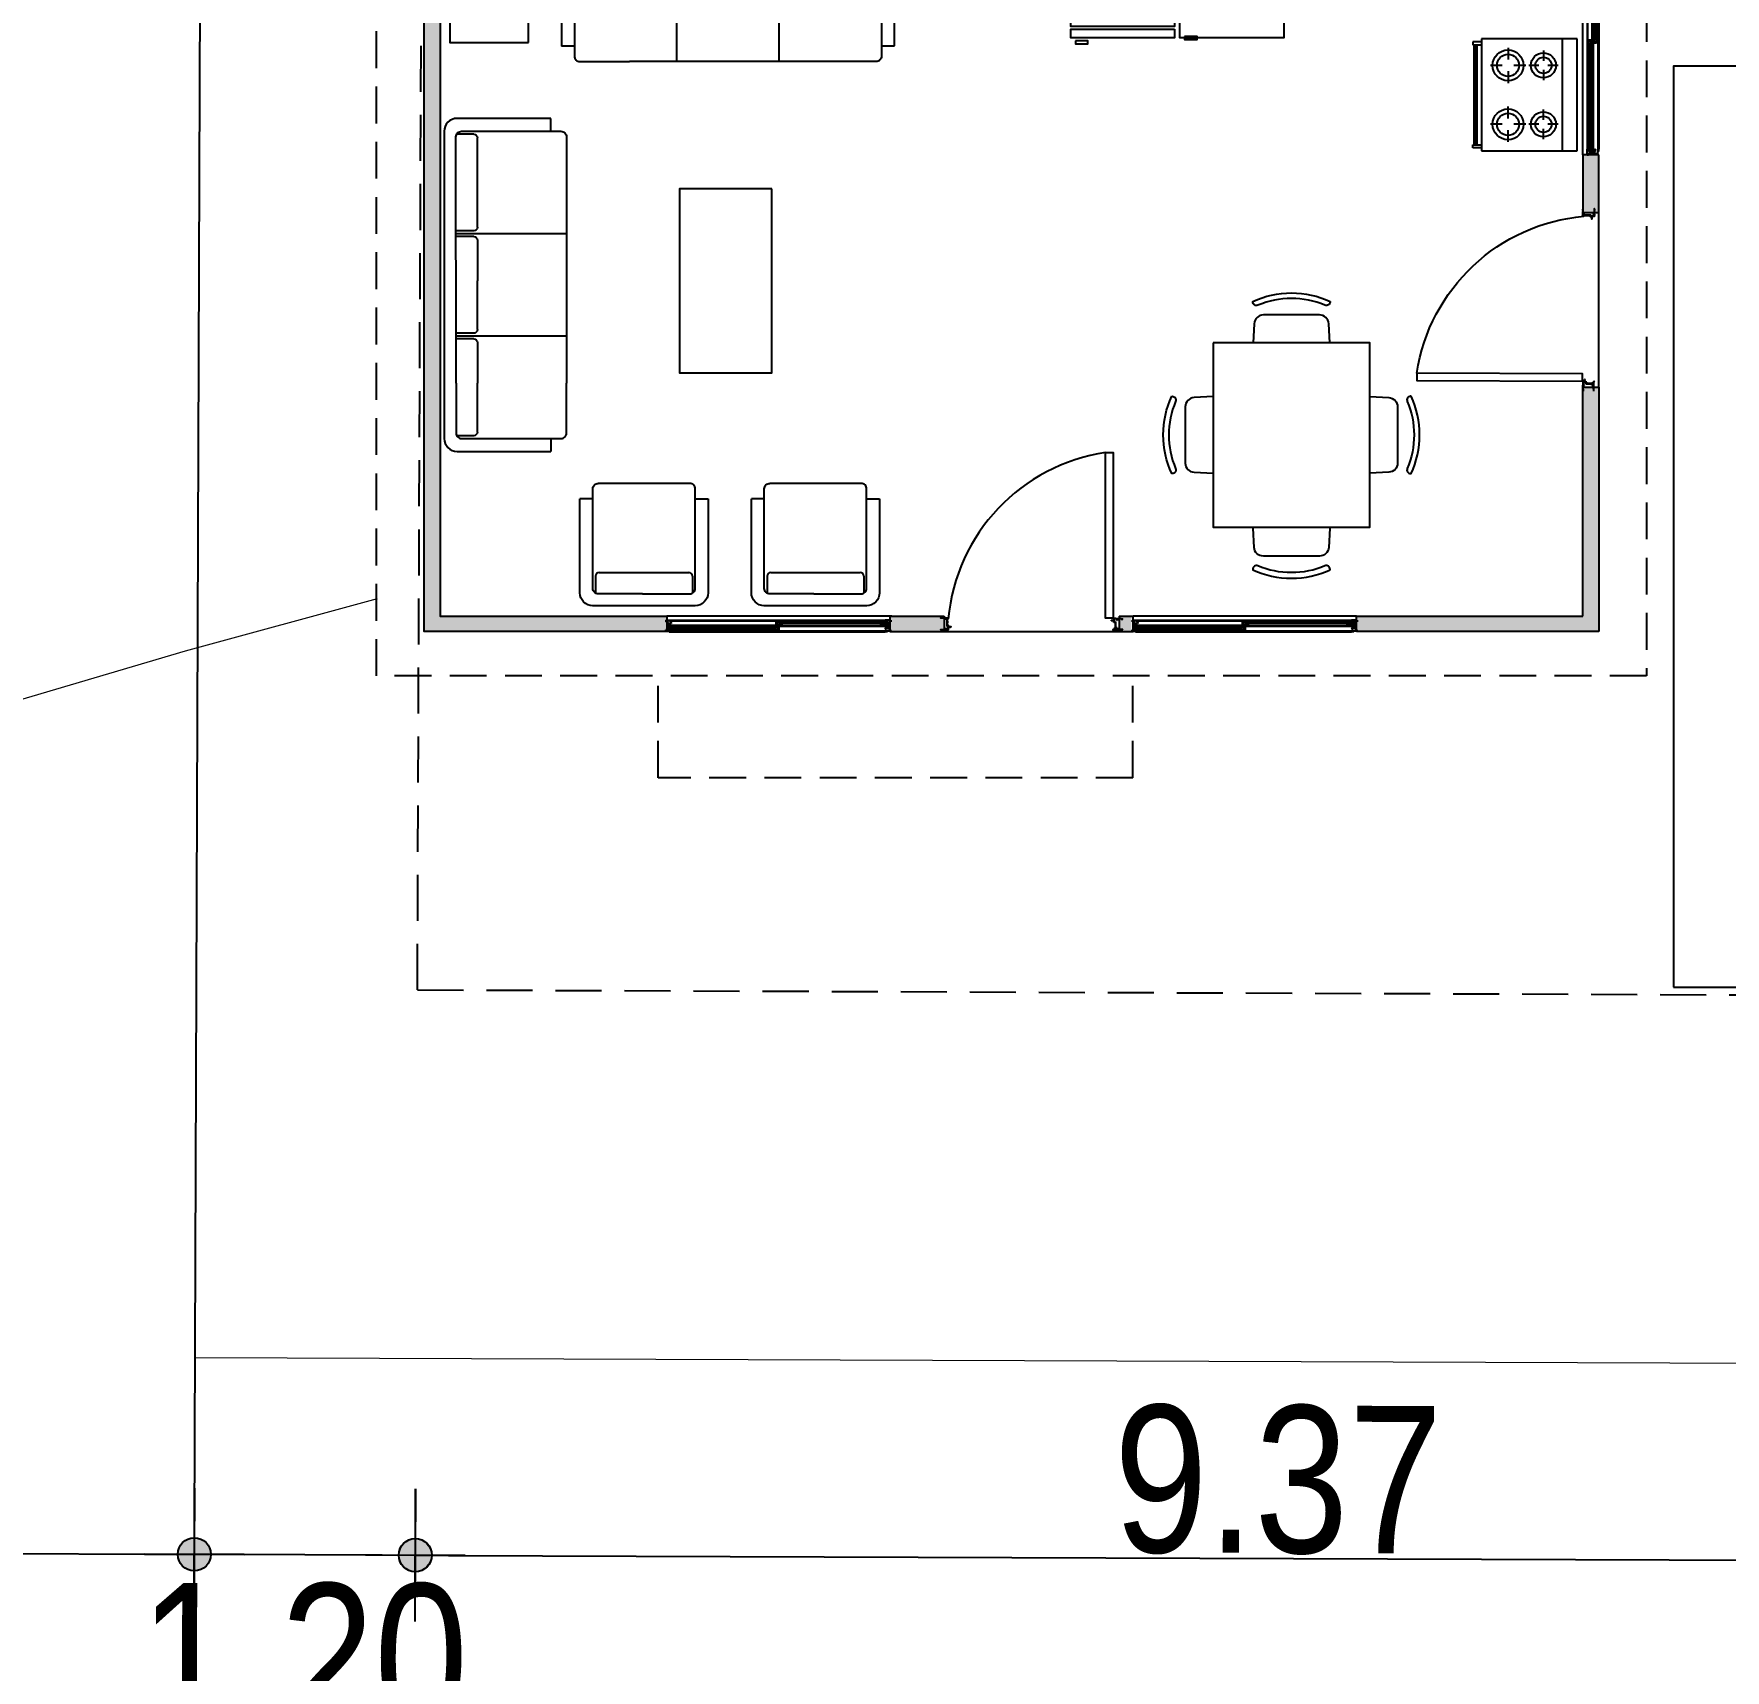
# Model space of a CAD drawing. Header units: inches. Extents: x 203 to 1065, y -1127 to 921.
# Drawn here: x 775.1 to 784.29, y 630.56 to 639.45 of the extents above; entities that cross this region are included whole.
import ezdxf

# ---------------------------------------------------------------- set-up
doc = ezdxf.new("R2010")
doc.units = ezdxf.units.IN
doc.header["$MEASUREMENT"] = 0
doc.header["$PDMODE"] = 35
doc.linetypes.add('DASHED2', pattern=[0.375, 0.25, -0.125])
doc.linetypes.add('HIDDEN', pattern=[0.375, 0.25, -0.125])
for name, color, linetype in [('4-PUERTA', 3, 'Continuous'), ('4-Ventana', 7, 'Continuous'), ('7-TECHO', 3, 'Continuous'), ('8-MUROS', 4, 'Continuous'), ('9-Equipamiento', 8, 'Continuous'), ('calle', 3, 'Continuous'), ('COTAS', 7, 'Continuous'), ('CURVAS', 32, 'Continuous'), ('D2', 40, 'Continuous'), ('Estacionamiento', 8, 'Continuous'), ('Mobiliario', 8, 'Continuous'), ('P-035', 3, 'Continuous')]:
    doc.layers.add(name, color=color, linetype=linetype)
doc.layers.add('Limite terrenos', color=2, linetype='DASHED2', transparency=0.4)
doc.styles.add('TECHNICLITE', font='techl___.ttf')
doc.dimstyles.new('1-100', dxfattribs={"dimscale": 0, "dimtxt": 0.09, "dimasz": 0.03, "dimexe": 0.12, "dimexo": 0.2, "dimgap": 0.005, "dimtad": 3, "dimzin": 0, "dimdsep": 46, "dimtxsty": 'TECHNICLITE', "dimblk1": 'COTA', "dimblk2": 'COTA', "dimsah": 1, "dimcen": 2.5, "dimse1": 1, "dimse2": 1, "dimclrd": 7, "dimclre": 7, "dimclrt": 7, "dimadec": 0, "dimazin": 0, "dimtfac": 1, "dimtdec": 6, "dimtmove": 2, "dimatfit": 3, "dimldrblk": 'COTA', "dimfxl": 1, "dimtolj": 1, "dimtzin": 0, "dimarcsym": 0})

# ---------------------------------------------------------------- blocks, each defined once
blk = doc.blocks.new('PERFIL VENTANA')
for p, q in [((0, 0.0298), (0.0188, 0.0298)), ((0, 0.0298), (0, 0.0217)), ((0.0014, 0.0217), (0, 0.0217)), ((0.0014, 0.0283), (0.0014, 0.0217)), ((0.0014, 0.0283), (0.0069, 0.0283)), ((0.0069, -0.0283), (0.0069, 0.0283)), ((0.0084, 0.0133), (0.0084, 0.0283)), ((0.0084, 0.0283), (0.0204, 0.0283)), ((0.0084, 0.0133), (0.0283, 0.0133)), ((0.0084, -0.0115), (0.0084, 0.0119)), ((0.0084, 0.0119), (0.0289, 0.0119)), ((0.0188, 0.0337), (0.0303, 0.0337)), ((0.0188, 0.0337), (0.0188, 0.0298)), ((0.0204, 0.0323), (0.0204, 0.0283)), ((0.0204, 0.0323), (0.0303, 0.0323)), ((0.0233, 0.0169), (0.0233, 0.0184)), ((0.0233, 0.0184), (0.0289, 0.0184)), ((0.0233, 0.0169), (0.0283, 0.0169)), ((0.0303, 0.0337), (0.0303, 0.0323)), ((0.0014, -0.0217), (0, -0.0217)), ((0, -0.0298), (0, -0.0217)), ((0, -0.0298), (0.0303, -0.0298)), ((0.0014, -0.0283), (0.0014, -0.0217)), ((0.0014, -0.0283), (0.0069, -0.0283)), ((0.0084, -0.0115), (0.0289, -0.0115)), ((0.0084, -0.0283), (0.0084, -0.013)), ((0.0084, -0.013), (0.0283, -0.013)), ((0.0084, -0.0283), (0.0189, -0.0283)), ((0.0204, -0.0261), (0.0189, -0.0261)), ((0.0189, -0.0283), (0.0189, -0.0261)), ((0.0204, -0.0283), (0.0204, -0.0261)), ((0.0204, -0.0283), (0.0303, -0.0283)), ((0.0233, -0.0166), (0.0233, -0.018)), ((0.0233, -0.0166), (0.0283, -0.0166)), ((0.0233, -0.018), (0.0289, -0.018)), ((0.0303, -0.0298), (0.0303, -0.0283))]:
    blk.add_line(p, q)
for centre, radius, start, end in [((0.0259, 0.0151), 0.00298, 322.3763, 37.6237), ((0.0259, 0.0151), 0.00441, 312.56453, 47.43547), ((0.0259, -0.0148), 0.00298, 322.3763, 37.6237), ((0.0259, -0.0148), 0.00441, 312.56453, 47.43547)]:
    blk.add_arc(centre, radius, start, end)
blk = doc.blocks.new('PERFIL VENTANA2')
for p, q in [((0, 0.0075), (-0.0332, 0.0075)), ((-0.0332, 0.0075), (-0.0332, 0.0049)), ((-0.0332, 0.0049), (-0.0317, 0.0049)), ((-0.0332, 0.0005), (-0.0317, 0.0005)), ((-0.0332, -0.0075), (-0.0332, 0.0005)), ((-0.0227, 0.0061), (-0.0317, 0.0061)), ((-0.0317, 0.0061), (-0.0317, 0.0049)), ((-0.0317, -0.0061), (-0.0317, 0.0005)), ((-0.0227, -0.0061), (-0.0227, 0.0061)), ((-0.0213, -0.0061), (-0.0213, 0.0061)), ((-0.0087, 0.0061), (-0.0213, 0.0061)), ((-0.0087, -0.0061), (-0.0087, 0.0061)), ((-0.0073, -0.0061), (-0.0073, 0.0061)), ((-0.0014, 0.0061), (-0.0073, 0.0061)), ((-0.0014, 0.0061), (-0.0014, -0.0061)), ((0, 0.0075), (0, -0.0075)), ((0, -0.0075), (-0.0332, -0.0075)), ((-0.0227, -0.0061), (-0.0317, -0.0061)), ((-0.0087, -0.0061), (-0.0213, -0.0061)), ((-0.0014, -0.0061), (-0.0073, -0.0061))]:
    blk.add_line(p, q)
blk = doc.blocks.new('VENTANA C1')
for p, q in [((0.017, 0.0223), (0.017, 0.0187)), ((0.017, 0.0223), (0.0502, 0.0223)), ((0.017, 0.0187), (0.0184, 0.0187)), ((0.017, 0.0114), (0.0184, 0.0114)), ((0.017, 0.0114), (0.017, 0.0073)), ((0.017, 0.0073), (0.0502, 0.0073)), ((0.0184, 0.0209), (0.0184, 0.0187)), ((0.0184, 0.0209), (0.0311, 0.0209)), ((0.0184, 0.0114), (0.0184, 0.0087)), ((0.0184, 0.0087), (0.0311, 0.0087)), ((0.0311, 0.0087), (0.0311, 0.0209)), ((0.0325, 0.0087), (0.0325, 0.0209)), ((0.0325, 0.0209), (0.0383, 0.0209)), ((0.0325, 0.0087), (0.0383, 0.0087)), ((0.0383, 0.0087), (0.0383, 0.0209)), ((0.0397, 0.0087), (0.0397, 0.0209)), ((0.0397, 0.0209), (0.0487, 0.0209)), ((0.0397, 0.0087), (0.0487, 0.0087)), ((0.0487, 0.0209), (0.0487, 0.0196)), ((0.0502, 0.0196), (0.0487, 0.0196)), ((0.0502, 0.0153), (0.0487, 0.0153)), ((0.0487, 0.0087), (0.0487, 0.0153)), ((0.0502, 0.0223), (0.0502, 0.0196)), ((0.0502, 0.0073), (0.0502, 0.0153)), ((1.168, -0.0073), (1.168, -0.0153)), ((1.2012, -0.0073), (1.168, -0.0073)), ((1.168, -0.0196), (1.1694, -0.0196)), ((1.168, -0.0223), (1.168, -0.0196)), ((1.2012, -0.0223), (1.168, -0.0223)), ((1.1694, -0.0087), (1.1694, -0.0153)), ((1.1784, -0.0087), (1.1694, -0.0087)), ((1.1694, -0.0209), (1.1694, -0.0196)), ((1.1784, -0.0209), (1.1694, -0.0209)), ((1.1784, -0.0087), (1.1784, -0.0209)), ((1.1799, -0.0087), (1.1799, -0.0209)), ((1.1857, -0.0087), (1.1799, -0.0087)), ((1.1857, -0.0209), (1.1799, -0.0209)), ((1.1857, -0.0087), (1.1857, -0.0209)), ((1.1997, -0.0087), (1.1871, -0.0087)), ((1.1871, -0.0087), (1.1871, -0.0209)), ((1.1997, -0.0209), (1.1871, -0.0209)), ((1.1997, -0.0114), (1.1997, -0.0087)), ((1.2012, -0.0114), (1.1997, -0.0114)), ((1.1997, -0.0209), (1.1997, -0.0187)), ((1.2012, -0.0187), (1.1997, -0.0187)), ((1.2012, -0.0114), (1.2012, -0.0073)), ((1.2012, -0.0223), (1.2012, -0.0187))]:
    blk.add_line(p, q)
for points in [[(0.6066, 0.0064), (0.6154, 0.0064), (0.6154, -0.0067), (0.6066, -0.0067)], [(0.6081, 0.0049), (0.6139, 0.0049), (0.6139, -0.0053), (0.6081, -0.0053)]]:
    blk.add_lwpolyline(points, close=True)
at = {"layer": '4-Ventana', "color": 8}
for p, q in [((0.0084, 0.003), (0.6066, 0.003)), ((0.0204, 0.0283), (1.2016, 0.0283)), ((0.0303, 0.0337), (1.1917, 0.0337)), ((0.6154, 0.003), (1.2136, 0.003)), ((0.0084, -0.003), (0.6066, -0.003)), ((0.0204, -0.0264), (1.2024, -0.0261)), ((0.0303, -0.0298), (1.1917, -0.0298)), ((0.6154, -0.003), (1.2136, -0.003))]:
    blk.add_line(p, q, dxfattribs=at)
at = {"layer": '4-Ventana'}
for points in [[(0.0458, 0.0196), (0.5865, 0.0196), (0.5865, 0.0153), (0.0458, 0.0153)], [(0.6248, -0.0153), (1.174, -0.0153), (1.174, -0.0196), (0.6248, -0.0196)]]:
    blk.add_lwpolyline(points, close=True, dxfattribs=at)
for name, p in [('PERFIL VENTANA', (0, 0)), ('PERFIL VENTANA2', (0.6154, 0.0148))]:
    blk.add_blockref(name, p)
at = {"xscale": -1}
blk.add_blockref('PERFIL VENTANA', (1.222, 0), dxfattribs=at)
at = {"rotation": 180}
blk.add_blockref('PERFIL VENTANA2', (0.5979, -0.0148), dxfattribs=at)
blk = doc.blocks.new('PERFIL PUERTA')
blk.add_lwpolyline([(0.0264, -0.0082), (0.026, -0.0087), (0.0254, -0.0082), (0.025, -0.0087), (0.0244, -0.0082), (0.0239, -0.0087), (0.0234, -0.0082), (0.0229, -0.0087), (0.0225, -0.0082), (0.0219, -0.0087), (0.0215, -0.0082), (0.0209, -0.0087), (0.0204, -0.0082), (0.02, -0.0087), (0.0194, -0.0082), (0.019, -0.0087), (0.0184, -0.0082), (0.0179, -0.0087), (0.0174, -0.0082), (0.0169, -0.0087), (0.0165, -0.0082), (0.0159, -0.0087), (0.0155, -0.0082), (0.0149, -0.0087), (0.0049, -0.0087), (0.0045, -0.0082), (0.0039, -0.0087), (0.0035, -0.0082), (0.0029, -0.0087), (0.0024, -0.0082), (0.002, -0.0087), (0.0014, -0.0082), (0.001, -0.0087), (0.0004, -0.0082), (-0.0001, -0.0087), (-0.0005, -0.0082), (-0.0011, -0.0087), (-0.0015, -0.0082), (-0.0021, -0.0087), (-0.0025, -0.0082), (-0.0031, -0.0087), (-0.0036, -0.0082), (-0.004, -0.0087), (-0.0046, -0.0082), (-0.005, -0.0087), (-0.0056, -0.0082), (-0.0061, -0.0087), (-0.0065, -0.0082), (-0.0071, -0.0087), (-0.0108, -0.0087), (-0.0108, -0.0117), (-0.0075, -0.0117, -0.414214), (-0.0065, -0.0127), (-0.0065, -0.0132), (-0.0162, -0.0132, 0.414214), (-0.0173, -0.0142), (-0.0173, -0.0187), (-0.0148, -0.0187), (-0.0148, -0.0208, -1), (-0.0159, -0.0208), (-0.0159, -0.0202), (-0.0173, -0.0202), (-0.0173, -0.0257), (-0.0159, -0.0257), (-0.0159, -0.025, -1), (-0.0148, -0.025), (-0.0148, -0.0272), (-0.0177, -0.0272, -0.414214), (-0.0187, -0.0262), (-0.0187, -0.0142, 0.414214), (-0.0198, -0.0132), (-0.0322, -0.0132), (-0.0322, -0.0119, 0.194303), (-0.0328, -0.0107, 0.403853), (-0.0328, -0.0082, 0.403853), (-0.0328, -0.0057, 0.403853), (-0.0328, -0.0032, 0.403853), (-0.0328, -0.0007, 0.403853), (-0.0328, 0.0018, 0.403853), (-0.0328, 0.0043, 0.403853), (-0.0328, 0.0068, 0.403853), (-0.0328, 0.0093, 0.403853), (-0.0328, 0.0118, 0.403853), (-0.0328, 0.0143, 0.403853), (-0.0328, 0.0168, 0.403853), (-0.0328, 0.0193, 0.403853), (-0.0328, 0.0218, 0.403853), (-0.0328, 0.0243, 0.194303), (-0.0322, 0.0256), (-0.0322, 0.0268), (-0.0307, 0.0268), (-0.0307, 0.0168), (-0.0307, 0.001, 0.414214), (-0.0297, 0), (-0.0253, 0, -0.414214), (-0.0247, -0.0006), (-0.0247, -0.0006, -0.414214), (-0.0253, -0.0012), (-0.0307, -0.0012), (-0.0307, -0.0067), (-0.0288, -0.0067), (-0.0288, -0.0082), (-0.0297, -0.0082, 0.414214), (-0.0307, -0.0092), (-0.0307, -0.0107, 0.414214), (-0.0297, -0.0117), (-0.0134, -0.0117, 0.414214), (-0.0124, -0.0107), (-0.0124, -0.0087), (-0.0124, -0.0077, -0.414214), (-0.0114, -0.0067), (0.0307, -0.0067), (0.0307, -0.0012), (0.0253, -0.0012, -0.414214), (0.0247, -0.0006), (0.0247, -0.0006, -0.414214), (0.0253, 0), (0.0297, 0, 0.414214), (0.0307, 0.001), (0.0307, 0.0168), (0.0307, 0.0268), (0.0322, 0.0268), (0.0322, 0.0256, 0.194303), (0.0328, 0.0243, 0.403853), (0.0328, 0.0218, 0.403853), (0.0328, 0.0193, 0.403853), (0.0328, 0.0168, 0.403853), (0.0328, 0.0143, 0.403853), (0.0328, 0.0118, 0.403853), (0.0328, 0.0093, 0.403853), (0.0328, 0.0068, 0.403853), (0.0328, 0.0043, 0.403853), (0.0328, 0.0018, 0.403853), (0.0328, -0.0007, 0.403853), (0.0328, -0.0032, 0.403853), (0.0328, -0.0057, 0.403853), (0.0328, -0.0082, 0.403853), (0.0328, -0.0107, 0.194303), (0.0322, -0.0119), (0.0322, -0.0132), (0.0264, -0.0132), (0.0264, -0.0127, -0.414214), (0.0275, -0.0117), (0.0307, -0.0117), (0.0307, -0.0087), (0.0269, -0.0087)], format="xyb", close=True)
blk = doc.blocks.new('PERFIL PUERTA 1')
for p, q in [((-0.0016, 0.0012), (-0.0016, 0.0017)), ((-0.0015, 0.04), (0.005, 0.04)), ((-0.0015, 0), (-0.0015, 0.0001)), ((0, 0), (-0.0015, 0)), ((0, 0), (-0.0015, 0)), ((0, 0.0381), (0.005, 0.0381)), ((0, 0.0322), (0, 0.0381)), ((0, 0.0322), (0.0407, 0.0322)), ((0, 0.0244), (0, 0.0306)), ((0.0422, 0.0306), (0, 0.0306)), ((0, 0.0244), (0.0095, 0.0244)), ((0, 0.013), (0, 0.0228)), ((0.0095, 0.0228), (0, 0.0228)), ((0, 0.0091), (0, 0.0136)), ((0, 0.0014), (0, 0.0091)), ((0, 0.0014), (0.0014, 0.0014)), ((0, 0), (0, -0.0086)), ((0.0014, 0.0014), (0.0014, -0.0086)), ((0.005, 0.0381), (0.005, 0.04)), ((0.0095, 0.0228), (0.0095, 0.0244)), ((0.0373, 0.0381), (0.0373, 0.04)), ((0.0373, 0.04), (0.0481, 0.04)), ((0.0373, 0.0381), (0.0407, 0.0381)), ((0.0407, 0.0322), (0.0407, 0.0381)), ((0.0422, 0.0306), (0.0422, 0.0381)), ((0.0422, 0.0381), (0.0579, 0.0381)), ((0.0465, 0.0546), (0.0492, 0.0546)), ((0.0465, 0.0519), (0.0465, 0.0546)), ((0.0465, 0.0519), (0.0471, 0.0519)), ((0.0465, 0.0463), (0.0465, 0.049)), ((0.0465, 0.049), (0.0471, 0.049)), ((0.0465, 0.0463), (0.0481, 0.0463)), ((0.0471, 0.0527), (0.0481, 0.0527)), ((0.0471, 0.0519), (0.0471, 0.0527)), ((0.0471, 0.0482), (0.0471, 0.049)), ((0.0471, 0.0482), (0.0481, 0.0482)), ((0.0481, 0.0482), (0.0481, 0.0527)), ((0.0481, 0.04), (0.0481, 0.0463)), ((0.0492, 0.04), (0.0492, 0.0546)), ((0.0492, 0.04), (0.0594, 0.04)), ((0.0498, 0.0228), (0.0498, 0.0244)), ((0.0498, 0.0244), (0.0579, 0.0244)), ((0.0579, 0.0228), (0.0498, 0.0228)), ((0.0565, 0.0014), (0.0579, 0.0014)), ((0.0565, 0.0014), (0.0565, -0.0086)), ((0.0566, 0.0306), (0.0566, 0.0322)), ((0.0566, 0.0322), (0.0579, 0.0322)), ((0.0579, 0.0306), (0.0566, 0.0306)), ((0.0579, 0.0322), (0.0579, 0.0381)), ((0.0579, 0.0244), (0.0579, 0.0306)), ((0.0579, 0.013), (0.0579, 0.0228)), ((0.0579, 0.0091), (0.0579, 0.0136)), ((0.0579, 0.0014), (0.0579, 0.0091)), ((0.0579, 0), (0.0579, -0.0086)), ((0.0579, 0), (0.0594, 0)), ((0.0594, 0), (0.0579, 0)), ((0.0594, 0), (0.0594, 0.0001)), ((0, -0.0086), (0.0014, -0.0086)), ((0.0565, -0.0086), (0.0579, -0.0086))]:
    blk.add_line(p, q)
for radius in [0.00228, 0.00128]:
    blk.add_circle((-0.0019, 0.0424), radius)
for centre, radius, start, end in [((-0.0055, 0.0076), 0.004, 15.47777, 15.47777), ((-0.0014, 0.0393), 0.000208, 164.52223, 254.36256), ((-0.0014, 0.0376), 0.000208, 108.65196, 250.07895), ((-0.0014, 0.0359), 0.000208, 105.63744, 242.49149), ((-0.0014, 0.0342), 0.000208, 108.65196, 250.07895), ((-0.0014, 0.0325), 0.000208, 105.63744, 180.6553), ((-0.0057, 0.0325), 0.004, 359.3447, 0.6553), ((-0.0014, 0.0324), 0.000208, 179.3447, 254.36256), ((-0.0014, 0.0307), 0.000208, 108.65196, 250.07895), ((-0.0014, 0.029), 0.000208, 105.63744, 242.49149), ((-0.0014, 0.0273), 0.000208, 108.65196, 250.07895), ((-0.0014, 0.0256), 0.000208, 105.63744, 195.47777), ((-0.0014, 0.0234), 0.000208, 164.52223, 254.36256), ((-0.0014, 0.0217), 0.000208, 108.65196, 250.07895), ((-0.0014, 0.02), 0.000208, 105.63744, 242.49149), ((-0.0014, 0.0182), 0.000208, 108.65196, 250.07895), ((-0.0014, 0.0165), 0.000208, 105.63744, 195.47777), ((-0.0014, 0.0155), 0.000208, 164.52223, 254.36256), ((-0.0014, 0.0138), 0.000208, 108.65196, 250.07895), ((-0.0014, 0.0121), 0.000208, 105.63744, 242.49149), ((-0.0014, 0.0104), 0.000208, 108.65196, 250.07895), ((-0.0014, 0.0087), 0.000208, 105.63744, 195.47777), ((-0.0014, 0.0086), 0.000208, 164.52223, 254.36256), ((-0.0014, 0.0069), 0.000208, 108.65196, 250.07895), ((-0.0014, 0.0052), 0.000208, 105.63744, 242.49149), ((-0.0014, 0.0035), 0.000208, 108.65196, 250.07895), ((-0.0014, 0.0018), 0.000208, 105.63744, 195.47777), ((-0.0055, 0.0404), 0.004, 344.52223, 353.56743), ((-0.0055, 0.0245), 0.004, 0, 15.47777), ((-0.0055, 0.0245), 0.004, 344.52223, 0), ((-0.0055, 0.0154), 0.004, 8.63743, 15.47777), ((-0.0055, 0.0166), 0.004, 344.52223, 351.36257), ((-0.0055, 0.0001), 0.004, 0, 15.47777), ((-0.0022, 0.0385), 0.000926, 315.0751, 43.99958), ((-0.0022, 0.0368), 0.000926, 316.00042, 45.30533), ((-0.0022, 0.0351), 0.000926, 315.0751, 47.46304), ((-0.0022, 0.0334), 0.000926, 316.00042, 45.30533), ((-0.0022, 0.0316), 0.000926, 315.0751, 43.99958), ((-0.0022, 0.0299), 0.000926, 316.00042, 45.30533), ((-0.0022, 0.0282), 0.000926, 315.0751, 47.46304), ((-0.0022, 0.0264), 0.000926, 316.00042, 45.30533), ((-0.0022, 0.0225), 0.000926, 315.0751, 43.99958), ((-0.0022, 0.0208), 0.000926, 316.00042, 45.30533), ((-0.0022, 0.0191), 0.000926, 315.0751, 47.46304), ((-0.0022, 0.0174), 0.000926, 316.00042, 45.30533), ((-0.0022, 0.0147), 0.000926, 315.0751, 43.99958), ((-0.0022, 0.013), 0.000926, 316.00042, 45.30533), ((-0.0022, 0.0112), 0.000926, 315.0751, 47.46304), ((-0.0022, 0.0095), 0.000926, 316.00042, 45.30533), ((-0.0022, 0.0077), 0.000926, 315.0751, 43.99958), ((-0.0022, 0.006), 0.000926, 316.00042, 45.30533), ((-0.0022, 0.0043), 0.000926, 315.0751, 47.46304), ((-0.0022, 0.0026), 0.000926, 316.00042, 45.30533), ((0.0601, 0.0385), 0.000926, 136.00042, 224.9249), ((0.0601, 0.0368), 0.000926, 134.69467, 223.99958), ((0.0601, 0.0351), 0.000926, 132.53696, 224.9249), ((0.0601, 0.0334), 0.000926, 134.69467, 223.99958), ((0.0601, 0.0316), 0.000926, 136.00042, 224.9249), ((0.0601, 0.0299), 0.000926, 134.69467, 223.99958), ((0.0601, 0.0282), 0.000926, 132.53696, 224.9249), ((0.0601, 0.0264), 0.000926, 134.69467, 223.99958), ((0.06, 0.023), 0.000926, 136.00042, 224.9249), ((0.06, 0.0213), 0.000926, 134.69467, 223.99958), ((0.06, 0.0195), 0.000926, 132.53696, 224.9249), ((0.06, 0.0178), 0.000926, 134.69467, 223.99958), ((0.06, 0.0161), 0.000926, 136.00042, 224.9249), ((0.06, 0.0143), 0.000926, 134.69467, 223.99958), ((0.06, 0.0126), 0.000926, 132.53696, 224.9249), ((0.06, 0.0109), 0.000926, 134.69467, 223.99958), ((0.0601, 0.0072), 0.000926, 136.00042, 224.9249), ((0.0601, 0.0055), 0.000926, 134.69467, 223.99958), ((0.0601, 0.0038), 0.000926, 132.53696, 224.9249), ((0.0601, 0.0021), 0.000926, 134.69467, 223.99958), ((0.0634, 0.0404), 0.004, 186.43257, 195.47777), ((0.0593, 0.0393), 0.000208, 285.63744, 15.47777), ((0.0593, 0.0376), 0.000208, 289.92105, 71.34804), ((0.0593, 0.0359), 0.000208, 297.50851, 74.36256), ((0.0593, 0.0342), 0.000208, 289.92105, 71.34804), ((0.0593, 0.0325), 0.000208, 359.3447, 74.36256), ((0.0593, 0.0324), 0.000208, 285.63744, 0.6553), ((0.0593, 0.0307), 0.000208, 289.92105, 71.34804), ((0.0593, 0.029), 0.000208, 297.50851, 74.36256), ((0.0593, 0.0273), 0.000208, 289.92105, 71.34804), ((0.0593, 0.0256), 0.000208, 344.52223, 74.36256), ((0.0634, 0.0245), 0.004, 164.52223, 180), ((0.0634, 0.0249), 0.004, 186.43257, 195.47777), ((0.0593, 0.0238), 0.000208, 285.63744, 15.47777), ((0.0593, 0.0221), 0.000208, 289.92105, 71.34804), ((0.0593, 0.0204), 0.000208, 297.50851, 74.36256), ((0.0593, 0.0187), 0.000208, 289.92105, 71.34804), ((0.0593, 0.017), 0.000208, 359.3447, 74.36256), ((0.0593, 0.0169), 0.000208, 285.63744, 0.6553), ((0.0593, 0.0152), 0.000208, 289.92105, 71.34804), ((0.0593, 0.0135), 0.000208, 297.50851, 74.36256), ((0.0593, 0.0118), 0.000208, 289.92105, 71.34804), ((0.0593, 0.0101), 0.000208, 344.52223, 74.36256), ((0.0634, 0.009), 0.004, 164.52223, 180), ((0.0634, 0.0092), 0.004, 180, 195.47777), ((0.0593, 0.0081), 0.000208, 285.63744, 15.47777), ((0.0593, 0.0064), 0.000208, 289.92105, 71.34804), ((0.0593, 0.0047), 0.000208, 297.50851, 74.36256), ((0.0593, 0.003), 0.000208, 289.92105, 71.34804), ((0.0593, 0.0013), 0.000208, 344.52223, 74.36256), ((0.0634, 0.0001), 0.004, 164.52223, 180), ((0.0635, 0.0325), 0.004, 179.3447, 180.6553), ((0.0635, 0.0169), 0.004, 179.3447, 180.6553)]:
    blk.add_arc(centre, radius, start, end)
blk = doc.blocks.new('PUERTA 90')
at = {"layer": '4-PUERTA'}
blk.add_lwpolyline([(-0.0449, 0.0302), (-0.0849, 0.0302), (-0.0849, 0.9302), (-0.0449, 0.9302)], close=True, dxfattribs=at)
at = {"layer": '4-PUERTA', "color": 252}
blk.add_arc((0.0626, -0.0658), 1.0069, 98.42443, 174.74133, dxfattribs=at)
at = {"rotation": 90}
for name, p in [('PERFIL PUERTA', (-0.9533, 0)), ('PERFIL PUERTA 1', (0, -0.0308))]:
    blk.add_blockref(name, p, dxfattribs=at)
blk = doc.blocks.new('COCINA1')
at = {"linetype": 'Continuous'}
for p, q in [((0, 0.304), (0, -0.304)), ((0.52, 0.304), (0, 0.304)), ((0.08, 0.304), (0.08, -0.304)), ((0.52, -0.304), (0.52, 0.304)), ((0.52, 0.288), (0.568, 0.288)), ((0.568, 0.288), (0.568, 0.272)), ((0.184, 0.24), (0.184, 0.184)), ((0.376, 0.256), (0.376, 0.192)), ((0.568, 0.272), (0.52, 0.272)), ((0.544, 0.272), (0.544, -0.272)), ((0.552, -0.272), (0.552, 0.272)), ((0.56, 0.272), (0.56, -0.272)), ((0.104, 0.16), (0.16, 0.16)), ((0.184, 0.136), (0.184, 0.08)), ((0.208, 0.16), (0.264, 0.16)), ((0.28, 0.16), (0.344, 0.16)), ((0.376, 0.128), (0.376, 0.064)), ((0.408, 0.16), (0.472, 0.16)), ((0.184, -0.136), (0.184, -0.08)), ((0.376, -0.128), (0.376, -0.064)), ((0.104, -0.16), (0.16, -0.16)), ((0.208, -0.16), (0.264, -0.16)), ((0.28, -0.16), (0.344, -0.16)), ((0.408, -0.16), (0.472, -0.16)), ((0.184, -0.24), (0.184, -0.184)), ((0.376, -0.256), (0.376, -0.192)), ((0.568, -0.272), (0.52, -0.272)), ((0.568, -0.288), (0.568, -0.272)), ((0, -0.304), (0.52, -0.304)), ((0.52, -0.288), (0.568, -0.288))]:
    blk.add_line(p, q, dxfattribs=at)
for centre, radius in [((0.184, 0.16), 0.068), ((0.184, 0.16), 0.044), ((0.376, 0.16), 0.084), ((0.376, 0.16), 0.06), ((0.376, -0.16), 0.084), ((0.184, -0.16), 0.068), ((0.184, -0.16), 0.044), ((0.376, -0.16), 0.06)]:
    blk.add_circle(centre, radius, dxfattribs=at)
blk = doc.blocks.new('HEL1-PL')
for points in [[(2, -41), (73, -41), (73, 41), (2, 41)], [(75, -41), (82, -41), (82, 41), (75, 41)], [(84.3, 37.3), (86.6, 37.3), (86.6, 27.4), (84.3, 27.4)]]:
    blk.add_lwpolyline(points, close=True)
blk = doc.blocks.new('1sillon3c')
at = {"color": 0}
for p, q in [((0.5795, 0.8338), (0.5795, 0.904)), ((0.1603, 0.8187), (0.0706, 0.8187)), ((0.1803, 0.7987), (0.1803, 0.5343)), ((0.1803, 0.313), (0.1803, 0.5343)), ((0.1603, 0.293), (0.0642, 0.293)), ((0.6642, 0.2779), (0.0642, 0.2779)), ((0.1603, 0.2629), (0.0706, 0.2629)), ((0.1803, 0.2429), (0.1803, -0.0216)), ((0.1803, -0.2429), (0.1803, -0.0216)), ((0.1603, -0.2629), (0.0642, -0.2629)), ((0.6642, -0.2779), (0.0642, -0.2779)), ((0.1603, -0.293), (0.0642, -0.293)), ((0.1803, -0.313), (0.1803, -0.7987)), ((0.1603, -0.8187), (0.0706, -0.8187)), ((0.5795, -0.8338), (0.5795, -0.904))]:
    blk.add_line(p, q, dxfattribs=at)
for points in [[(0.5795, -0.904), (0.07, -0.904, -0.414214), (0, -0.834), (0, 0.834), (0, 0.834, -0.414214), (0.07, 0.904), (0.5795, 0.904, -0.42137)], [(0.0642, 0.5343), (0.0642, 0.8038, -0.414214), (0.0942, 0.8338), (0.6342, 0.8338, -0.414214), (0.6642, 0.8038)], [(0.6642, 0.8038), (0.6642, 0.5343, -0.37482)], [(0.0642, 0.5343), (0.0642, -0.8038, 0.414214), (0.0942, -0.8338), (0.6342, -0.8338, 0.414214), (0.6642, -0.8038)], [(0.6642, -0.8038), (0.6642, 0.5343, 0.129153)]]:
    blk.add_lwpolyline(points, format="xyb", dxfattribs=at)
for centre, start, end in [((0.1603, 0.7987), 0, 90), ((0.1603, 0.313), 270, 0), ((0.1603, 0.2429), 0, 90), ((0.1603, -0.2429), 270, 0), ((0.1603, -0.313), 0, 90), ((0.1603, -0.7987), 270, 0)]:
    blk.add_arc(centre, 0.02, start, end, dxfattribs=at)
blk = doc.blocks.new('sillon solo')
at = {"layer": '9-Equipamiento'}
for p, q in [((-0.278, 0.5795), (-0.3482, 0.5795)), ((0.2779, 0.5795), (0.3481, 0.5795)), ((-0.2629, 0.1603), (-0.2629, 0.0642)), ((-0.2429, 0.1803), (0.2429, 0.1803)), ((0.2629, 0.1603), (0.2629, 0.0707))]:
    blk.add_line(p, q, dxfattribs=at)
for points in [[(-0.0084, 0.0642), (-0.2479, 0.0642, -0.414214), (-0.2779, 0.0942), (-0.278, 0.6342, -0.414214), (-0.248, 0.6642)], [(0.2479, 0.6643), (-0.248, 0.6642, 0.129153)], [(-0.0084, 0.0642), (0.2479, 0.0643, 0.414214), (0.2779, 0.0943), (0.2779, 0.6343, 0.414214), (0.2479, 0.6643)], [(0.3481, 0.5795), (0.3481, 0.07, -0.414214), (0.2781, 0), (-0.2781, 0), (-0.2781, 0, -0.414214), (-0.3481, 0.07), (-0.3482, 0.5795, -0.42137)]]:
    blk.add_lwpolyline(points, format="xyb", dxfattribs=at)
for centre, start, end in [((-0.2429, 0.1603), 90.00336, 180.00336), ((0.2429, 0.1603), 0.00336, 90.00336)]:
    blk.add_arc(centre, 0.02, start, end, dxfattribs=at)
blk = doc.blocks.new('2 Dorm')
at = {"layer": '8-MUROS'}
h = blk.add_hatch(color=252, dxfattribs=at)
h.dxf.hatch_style = 1
h.paths.add_polyline_path([(6.5127, -7.5475), (6.4674, -4.9499), (3.5526, -5.0008), (3.5526, -5.001), (3.5537, -5.0608), (6.3817, -5.0114), (6.4246, -7.4653), (5.1945, -7.4868), (5.1959, -7.5705)])
h.paths.add_polyline_path([(2.7208, -7.53), (2.6713, -4.6899), (2.6113, -4.6909), (2.6623, -7.6147), (3.9841, -7.5916), (3.9826, -7.5079)])
h.paths.add_polyline_path([(0.2189, -7.5736), (0.1541, -3.8579), (2.659, -3.8142), (2.6579, -3.7542), (0.153, -3.7979), (0.0881, -0.0822), (1.3183, -0.0607), (1.3168, 0.023), (0, 0), (0.1337, -7.6588), (1.4505, -7.6358), (1.449, -7.5522)])
h.paths.add_polyline_path([(3.5679, -4.2261), (3.6279, -4.225), (3.6204, -3.7974), (6.3914, -3.749), (6.4464, -3.7481), (6.4453, -3.6881), (3.5594, -3.7384)])
h.paths.add_polyline_path([(3.7752, -0.0178), (3.8419, -0.0167), (3.8404, 0.067), (3.7737, 0.0659)])
h.paths.add_polyline_path([(2.5301, -0.0396), (2.8253, -0.0344), (2.8239, 0.0493), (2.5286, 0.0441)])
h.paths.add_polyline_path([(6.2938, 0.0261), (6.3155, -1.216), (6.4022, -1.2145), (6.379, 0.1113), (5.0622, 0.0884), (5.0637, 0.0047)])
h = blk.add_hatch(color=252, dxfattribs=at)
h.dxf.hatch_style = 1
h.paths.add_polyline_path([(6.3321, -2.1658), (6.3375, -2.4778), (6.4242, -2.4763), (6.4188, -2.1643)])
at = {"color": 8}
for p, q in [((2.8239, 0.0493), (3.7737, 0.0659)), ((6.4022, -1.2145), (6.4188, -2.1643))]:
    blk.add_line(p, q, dxfattribs=at)
at = {"layer": '7-TECHO', "linetype": 'HIDDEN', "ltscale": 0.8}
for p, q in [((3.8336, 0.861), (1.2559, 0.816)), ((3.8336, 0.861), (3.8432, 0.3081)), ((1.2559, 0.816), (1.2656, 0.2631)), ((6.6338, 0.3568), (-0.2632, 0.2364)), ((6.7759, -7.7839), (6.6338, 0.3568)), ((-0.2632, 0.2364), (-0.1211, -7.9043))]:
    blk.add_line(p, q, dxfattribs=at)
at = {"layer": '8-MUROS', "color": 4}
for p, q in [((6.379, 0.1113), (5.0622, 0.0884)), ((6.4022, -1.2145), (6.379, 0.1113)), ((2.5286, 0.0441), (2.8239, 0.0493)), ((3.7737, 0.0659), (3.8504, 0.0672)), ((3.8504, 0.0672), (3.8519, -0.0165)), ((5.0622, 0.0884), (5.0637, 0.0047)), ((5.0637, 0.0047), (6.2938, 0.0261)), ((6.2938, 0.0261), (6.3155, -1.216)), ((2.5301, -0.0396), (2.8253, -0.0344)), ((3.7752, -0.0178), (3.8519, -0.0165)), ((6.3155, -1.216), (6.4022, -1.2145)), ((6.3375, -2.4778), (6.3321, -2.1658)), ((6.4188, -2.1643), (6.4242, -2.4763)), ((6.4242, -2.4763), (6.3375, -2.4778))]:
    blk.add_line(p, q, dxfattribs=at)
at = {"layer": '8-MUROS', "color": 251}
for p, q in [((5.0637, 0.0047), (3.8519, -0.0165)), ((2.5401, -0.0394), (1.3183, -0.0607)), ((6.3375, -2.4778), (6.3587, -3.6896))]:
    blk.add_line(p, q, dxfattribs=at)
at = {"layer": '8-MUROS', "color": 4}
for points in [[(0.1337, -7.6588), (1.4505, -7.6358), (1.449, -7.5522), (0.2189, -7.5736), (0.1541, -3.8579), (2.659, -3.8142), (2.6579, -3.7542), (0.153, -3.7979), (0.0881, -0.0822), (1.3183, -0.0607), (1.3168, 0.023), (0, 0), (0.1337, -7.6588)], [(2.5301, -0.0396), (2.5286, 0.0441)], [(2.8253, -0.0344), (2.8239, 0.0493)], [(3.7752, -0.0178), (3.7737, 0.0659)], [(6.3321, -2.1658), (6.4188, -2.1643)]]:
    blk.add_lwpolyline(points, dxfattribs=at)
at = {"layer": 'Mobiliario'}
for points in [[(4.925, -0.2497), (4.925, -0.2523, -0.536397), (4.8976, -0.2712, 0.201961), (4.5331, -0.2776, -0.536397), (4.5051, -0.2596), (4.505, -0.2571, -0.108787), (4.7142, -0.2072, -0.108787)], [(4.0815, -1.2065), (4.0841, -1.2065, 0.536397), (4.102, -1.1784, -0.201961), (4.0956, -0.814, 0.536397), (4.0767, -0.7866), (4.0742, -0.7866, 0.108787), (4.0316, -0.9974, 0.108787)], [(5.3814, -1.1838), (5.3788, -1.1839, -0.536397), (5.3599, -1.1565, 0.201961), (5.3535, -0.792, -0.536397), (5.3715, -0.764), (5.374, -0.7639, -0.108787), (5.4239, -0.9731, -0.108787)], [(4.9504, -1.7065), (4.9503, -1.7039, 0.536397), (4.9223, -1.686, -0.201961), (4.5578, -1.6923, 0.536397), (4.5304, -1.7112), (4.5304, -1.7138, 0.108787), (4.7412, -1.7564, 0.108787)]]:
    blk.add_lwpolyline(points, format="xyb", close=True, dxfattribs=at)
for points in [[(4.9268, -0.4748), (4.9196, -0.371, 0.398895), (4.8688, -0.3245), (4.5637, -0.3298, 0.398895), (4.5146, -0.378), (4.511, -0.482)], [(4.3065, -1.2006), (4.2025, -1.1969, -0.398895), (4.1542, -1.1478), (4.1489, -0.8427, -0.398895), (4.1954, -0.792), (4.2992, -0.7847)], [(5.1563, -1.1857), (5.2601, -1.1785, 0.398895), (5.3066, -1.1277), (5.3013, -0.8226, 0.398895), (5.253, -0.7735), (5.1491, -0.7699)], [(4.9444, -1.4815), (4.9408, -1.5855, -0.398895), (4.8917, -1.6337), (4.5866, -1.639, -0.398895), (4.5358, -1.5926), (4.5286, -1.4888)]]:
    blk.add_lwpolyline(points, format="xyb", dxfattribs=at)
for points in [[(4.3116, -1.4926), (4.2941, -0.4927), (5.144, -0.4779), (5.1614, -1.4777)], [(1.929, -2.3711), (1.429, -2.3798), (1.4116, -1.3799), (1.9116, -1.3712)], [(0.6215, -3.1871), (0.6285, -3.587), (0.2022, -3.5944), (0.1952, -3.1945)], [(4.7331, -3.6907), (4.7235, -3.1408), (4.1598, -3.1506), (4.1694, -3.7006)], [(4.1849, -3.1586), (4.1846, -3.1426), (4.2526, -3.1414), (4.2528, -3.1574)]]:
    blk.add_lwpolyline(points, close=True, dxfattribs=at)
at = {"layer": '4-PUERTA', "xscale": -1, "rotation": 181}
blk.add_blockref('PUERTA 90', (3.786, 0.0241), dxfattribs=at)
at = {"layer": '4-PUERTA', "rotation": 91.21741319215062}
blk.add_blockref('PUERTA 90', (6.3424, -1.204), dxfattribs=at)
at = {"layer": '4-Ventana', "rotation": 1.000000000000049}
for p in [(1.3124, -0.0091), (3.8449, 0.0351)]:
    blk.add_blockref('VENTANA C1', p, dxfattribs=at)
at = {"layer": '4-Ventana', "xscale": -1, "rotation": 271}
blk.add_blockref('VENTANA C1', (6.4105, -3.6987), dxfattribs=at)
at = {"layer": 'Mobiliario', "xscale": -1}
for name, p, rotation in [('sillon solo', (1.1958, -0.1196), 181), ('sillon solo', (2.127, -0.1034), 181), ('COCINA1', (6.3122, -2.8043), 0.9999999999999964)]:
    blk.add_blockref(name, p, dxfattribs=dict(at, rotation=rotation))
at = {"layer": 'Mobiliario'}
for p, rotation in [((0.1412, -1.88), 0.9932765473327502), ((1.7153, -3.7292), 90.99327654733273)]:
    blk.add_blockref('1sillon3c', p, dxfattribs=dict(at, rotation=rotation))
at = {"layer": 'Mobiliario', "xscale": 0.006875000000945874, "yscale": 0.006875000000945874, "zscale": 0.006875000000945874, "rotation": 90.99999999999994}
blk.add_blockref('HEL1-PL', (3.8584, -3.7197), dxfattribs=at)
blk = doc.blocks.new('COTA')
h = blk.add_hatch(color=256)
edge = h.paths.add_edge_path()
edge.add_arc((0, 0), 0.5, 0, 360)
for p, q in [((0, 2), (0, -2)), ((-1.5, 0), (1.5, 0))]:
    blk.add_line(p, q)
blk.add_circle((0, 0), 0.5)
blk = doc.blocks.new('*D84')
at = {"layer": 'COTAS', "color": 7, "lineweight": -2, "transparency": 16777216}
blk.add_line((777.3565, 631.185), (786.3645, 631.1511), dxfattribs=at)
at = {"layer": 'Defpoints', "color": 0, "transparency": 16777216}
for p in [(777.188, 634.2552), (786.5561, 634.22), (786.5445, 631.1504)]:
    blk.add_point(p, dxfattribs=at)
at = {"layer": 'COTAS', "color": 7, "lineweight": -2, "transparency": 16777216, "xscale": 0.18, "yscale": 0.18, "zscale": 0.18}
for p, rotation in [((777.1765, 631.1857), 179.7844597072622), ((786.5445, 631.1504), 359.7844597072622)]:
    blk.add_blockref('COTA', p, dxfattribs=dict(at, rotation=rotation))
at = {"layer": 'COTAS', "color": 7, "transparency": 16777216, "insert": (781.8621, 631.5929), "char_height": 0.8, "attachment_point": 5, "rotation": 359.78446, "style": 'TECHNICLITE'}
blk.add_mtext('\\A1;9.37', dxfattribs=at)
blk = doc.blocks.new('*D87')
at = {"layer": 'COTAS', "color": 7, "lineweight": -2, "transparency": 16777216}
blk.add_line((776.9962, 631.1865), (776.1562, 631.1897), dxfattribs=at)
at = {"layer": 'Defpoints', "color": 0, "transparency": 16777216}
for p in [(775.988, 634.2598), (777.188, 634.2552), (775.9762, 631.1904)]:
    blk.add_point(p, dxfattribs=at)
at = {"layer": 'COTAS', "color": 7, "lineweight": -2, "transparency": 16777216, "xscale": 0.18, "yscale": 0.18, "zscale": 0.18}
for p, rotation in [((775.9762, 631.1904), 179.7797954084246), ((777.1762, 631.1858), 359.7797954084246)]:
    blk.add_blockref('COTA', p, dxfattribs=dict(at, rotation=rotation))
at = {"layer": 'COTAS', "color": 7, "transparency": 16777216, "insert": (776.571, 630.6273), "char_height": 0.8, "attachment_point": 5, "rotation": 359.7798, "style": 'TECHNICLITE'}
blk.add_mtext('\\A1;1.20', dxfattribs=at)
blk = doc.blocks.new('*D89')
at = {"layer": 'COTAS', "color": 7, "lineweight": -2, "transparency": 16777216}
blk.add_line((770.3063, 631.2169), (775.7962, 631.1912), dxfattribs=at)
at = {"layer": 'Defpoints', "color": 0, "transparency": 16777216}
for p in [(770.1263, 631.2178), (775.9762, 631.1904), (775.9762, 631.1904)]:
    blk.add_point(p, dxfattribs=at)
at = {"layer": 'COTAS', "color": 7, "lineweight": -2, "transparency": 16777216, "xscale": 0.18, "yscale": 0.18, "zscale": 0.18}
for p, rotation in [((770.1263, 631.2178), 179.7319023185696), ((775.9762, 631.1904), 359.7319023185696)]:
    blk.add_blockref('COTA', p, dxfattribs=dict(at, rotation=rotation))
at = {"layer": 'COTAS', "color": 7, "transparency": 16777216, "insert": (773.0532, 631.6196), "char_height": 0.8, "attachment_point": 5, "rotation": 359.7319, "style": 'TECHNICLITE'}
blk.add_mtext('\\A1;5.85', dxfattribs=at)
blk = doc.blocks.new('*D119')
at = {"layer": 'COTAS', "color": 7, "lineweight": -2, "transparency": 16777216}
blk.add_line((747.9765, 626.3437), (807.0732, 626.1214), dxfattribs=at)
at = {"layer": 'Defpoints', "color": 0, "transparency": 16777216}
for p in [(747.8191, 632.3657), (807.2759, 632.142), (807.2532, 626.1207)]:
    blk.add_point(p, dxfattribs=at)
at = {"layer": 'COTAS', "color": 7, "lineweight": -2, "transparency": 16777216, "xscale": 0.18, "yscale": 0.18, "zscale": 0.18}
for p, rotation in [((747.7965, 626.3444), 179.7844597072641), ((807.2532, 626.1207), 359.7844597072641)]:
    blk.add_blockref('COTA', p, dxfattribs=dict(at, rotation=rotation))
at = {"layer": 'COTAS', "color": 7, "transparency": 16777216, "insert": (777.5264, 626.6487), "char_height": 0.8, "attachment_point": 5, "rotation": 359.78446, "style": 'TECHNICLITE'}
blk.add_mtext('\\A1;59.46', dxfattribs=at)

msp = doc.modelspace()

# ---------------------------------------------------------------- linework, layer by layer
at = {"layer": 'calle', "color": 4}
msp.add_line((775.9688, 629.2599), (776.5328, 776.0096), dxfattribs=at)
at = {"layer": 'CURVAS', "lineweight": 0}
msp.add_lwpolyline([(766.1182, 631.9987), (767.2506, 632.877), (768.8633, 633.7315), (771.0616, 634.5967), (773.7652, 635.456), (775.9289, 636.096), (776.9707, 636.3801)], dxfattribs=at)
at = {"layer": 'Estacionamiento'}
msp.add_lwpolyline([(784.0097, 634.2698), (786.5097, 634.2698), (786.5097, 639.2698), (784.0097, 639.2698)], close=True, dxfattribs=at)
at = {"layer": 'Limite terrenos'}
for q in [(777.2388, 647.4602), (802.2842, 634.1608)]:
    msp.add_line((777.188, 634.2552), q, dxfattribs=at)
at = {"layer": 'P-035', "color": 3, "linetype": 'Continuous', "lineweight": 0}
msp.add_line((775.9803, 632.2598), (802.2767, 632.1608), dxfattribs=at)

# ---------------------------------------------------------------- block references
at = {"layer": 'D2', "xscale": -1, "rotation": 180.9999999999995}
msp.add_blockref('2 Dorm', (777.2249, 636.2002), dxfattribs=at)

# ---------------------------------------------------------------- dimensions: what is measured, and where the dimension line sits
at = {"layer": 'COTAS'}
dim = msp.add_linear_dim(base=(775.9762, 631.1904), p1=(777.188, 634.2552), p2=(775.988, 634.2598), angle=179.7798, dimstyle='1-100', override={"dimscale": 1, "dimtxt": 0.8, "dimasz": 0.18}, dxfattribs=at)
dim.commit()
dim.dimension.update_dxf_attribs({"geometry": '*D87', "text_midpoint": (776.571, 630.6273), "dimtype": 161})
for p1, p2, distance, picture, middle in [((777.188, 634.2552), (786.5561, 634.22), -3.0696, '*D84', (781.8621, 631.5929)), ((747.8191, 632.3657), (807.2759, 632.142), -6.0213, '*D119', (777.5264, 626.6487)), ((770.1263, 631.2178), (775.9762, 631.1904), 0, '*D89', (773.0532, 631.6196))]:
    dim = msp.add_aligned_dim(p1=p1, p2=p2, distance=distance, dimstyle='1-100', override={"dimscale": 1, "dimtxt": 0.8, "dimasz": 0.18}, dxfattribs=at)
    dim.commit()
    dim.dimension.update_dxf_attribs({"geometry": picture, "text_midpoint": middle})

doc.saveas('drawing.dxf')
